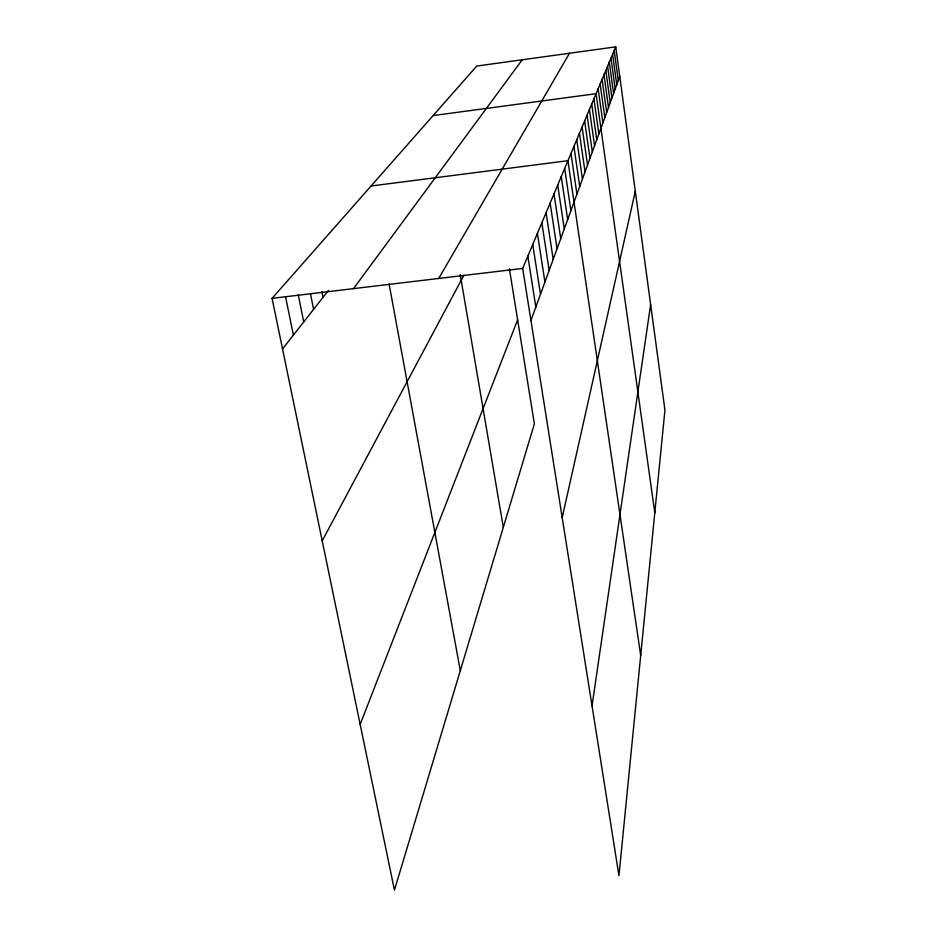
<?xml version="1.0" encoding="UTF-8"?>
<svg xmlns="http://www.w3.org/2000/svg" width="937" height="937" viewBox="0 0 937 937"><rect width="100%" height="100%" fill="white"/><g stroke="black" fill="none" stroke-linecap="round" stroke-linejoin="round"><path stroke-width="1.41" d="M592.032 705.889L650.641 304.56M562.2 517.634L635.298 191.242M530.939 320.489L619.767 76.506M360.159 724.36L517.622 319.845M615.75 46.85L664.93 410.09L618.959 875.708L522.694 268.427L615.75 46.85L476.757 66.058L272.07 298.364L394.442 890.15L534.371 423.852L509.4 268.767M322.211 540.836L463.885 275.255M438.715 278.453L569.497 53.245M353.518 288.631L522.237 59.769M282.541 348.974L328.395 290.47M433.128 115.579L596.073 93.7L654.799 512.75M371.064 186.006L567.939 160.695L640.697 655.525M272.07 298.364L522.694 268.427M285.598 296.947L293.398 335.13M298.282 294.874L303.74 321.93M310.534 294.019L313.59 309.362M321.895 291.735L323.007 297.357M389.101 283.993L460.313 670.634M460.231 274.576L503.31 527.344M527.847 256.164L535.835 307.043M532.743 244.498L540.497 294.253M541.844 222.819L549.164 270.453M537.405 233.407L544.936 282.072M550.136 203.083L557.058 248.762M546.084 212.722L553.193 259.362M554.001 193.865L560.748 238.63M561.263 176.578L567.67 219.621M557.714 185.034L564.273 228.921M570.984 153.434L576.934 194.135M564.671 168.473L570.914 210.696M576.747 139.718L582.439 179.037M573.924 146.453L579.745 186.451M584.629 120.955L589.97 158.341M582.088 126.987L587.546 164.994M579.464 133.241L585.039 171.893M591.727 104.054L596.752 139.707M589.432 109.5L594.573 145.715M587.077 115.134L592.313 151.923M598.146 88.769L602.901 122.829M593.929 98.795L598.872 133.897M605.817 70.498L610.245 102.648M603.99 74.855L608.488 107.462M602.093 79.352L606.684 112.428M600.148 83.99L604.822 117.547M612.622 54.287L616.769 84.728M610.994 58.164L615.211 89.027M609.319 62.158L613.594 93.431M607.598 66.269L611.943 97.975M614.203 50.516L618.291 80.559"/></g></svg>
